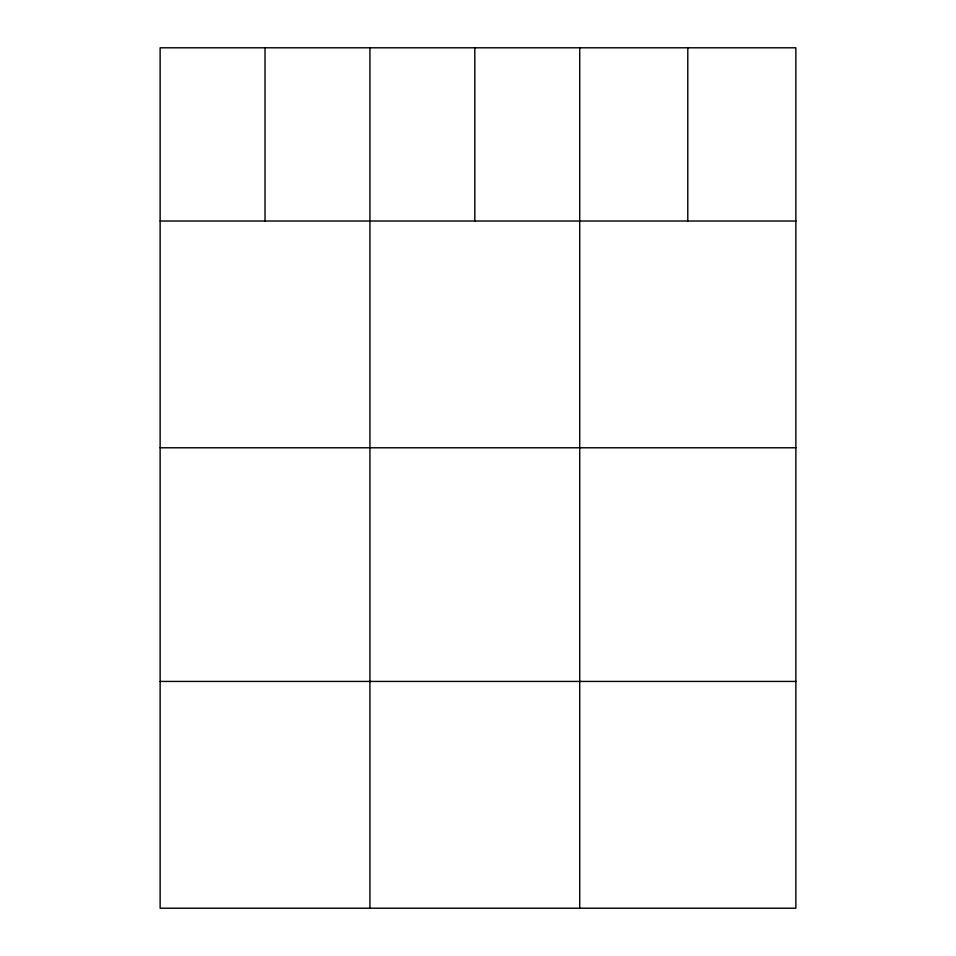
<?xml version="1.0" encoding="UTF-8"?>
<svg xmlns="http://www.w3.org/2000/svg" width="956" height="956" viewBox="0 0 956 956"><rect width="100%" height="100%" fill="white"/><g stroke="black" fill="none" stroke-linecap="round" stroke-linejoin="round"><path stroke-width="1.43" d="M795.87 221.015L795.87 908.2L160.13 908.2L160.13 47.8L795.87 47.8L795.87 221.015L160.13 221.015M160.13 447.79L795.87 447.79M160.13 681.425L795.87 681.425M687.794 47.8L687.794 221.015M579.718 47.8L579.718 908.2M474.821 47.8L474.821 221.015M369.924 47.8L369.924 908.2M265.027 47.8L265.027 221.015"/></g></svg>
